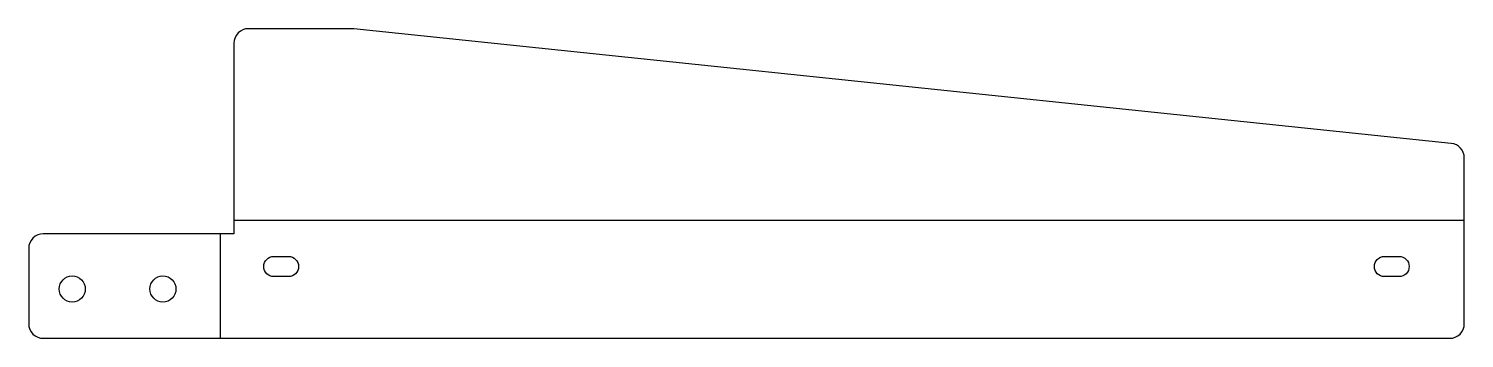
# Model space of a CAD drawing. Extents: x -283 to 212, y -20 to 87.
import ezdxf

# ---------------------------------------------------------------- set-up
doc = ezdxf.new("R2010")
doc.units = 0

msp = doc.modelspace()

# ---------------------------------------------------------------- linework, layer by layer
at = {"layer": '1'}
for points in [[(212, 42.24, 0.384034), (207.52, 47.21), (-170.75, 86.74), (-207, 86.74, 0.414214), (-212, 81.74), (-212, 16), (-277.74, 16, 0.414214), (-282.74, 11), (-282.74, -15, 0.414214), (-277.74, -20), (207, -20, 0.414214), (212, -15)], [(-193.25, 8.25, -1), (-193.25, 1.25), (-198.25, 1.25, -1), (-198.25, 8.25)], [(189.5, 8.25, -1), (189.5, 1.25), (184.5, 1.25, -1), (184.5, 8.25)]]:
    msp.add_lwpolyline(points, format="xyb", close=True, dxfattribs=at)
for centre in [(-267.74, -3), (-236.49, -3)]:
    msp.add_circle(centre, 4.5, dxfattribs=at)
at = {"layer": '2'}
for p, q in [((-212, 20.75), (212, 20.75)), ((-216.75, 16), (-216.75, -20))]:
    msp.add_line(p, q, dxfattribs=at)

doc.saveas('drawing.dxf')
